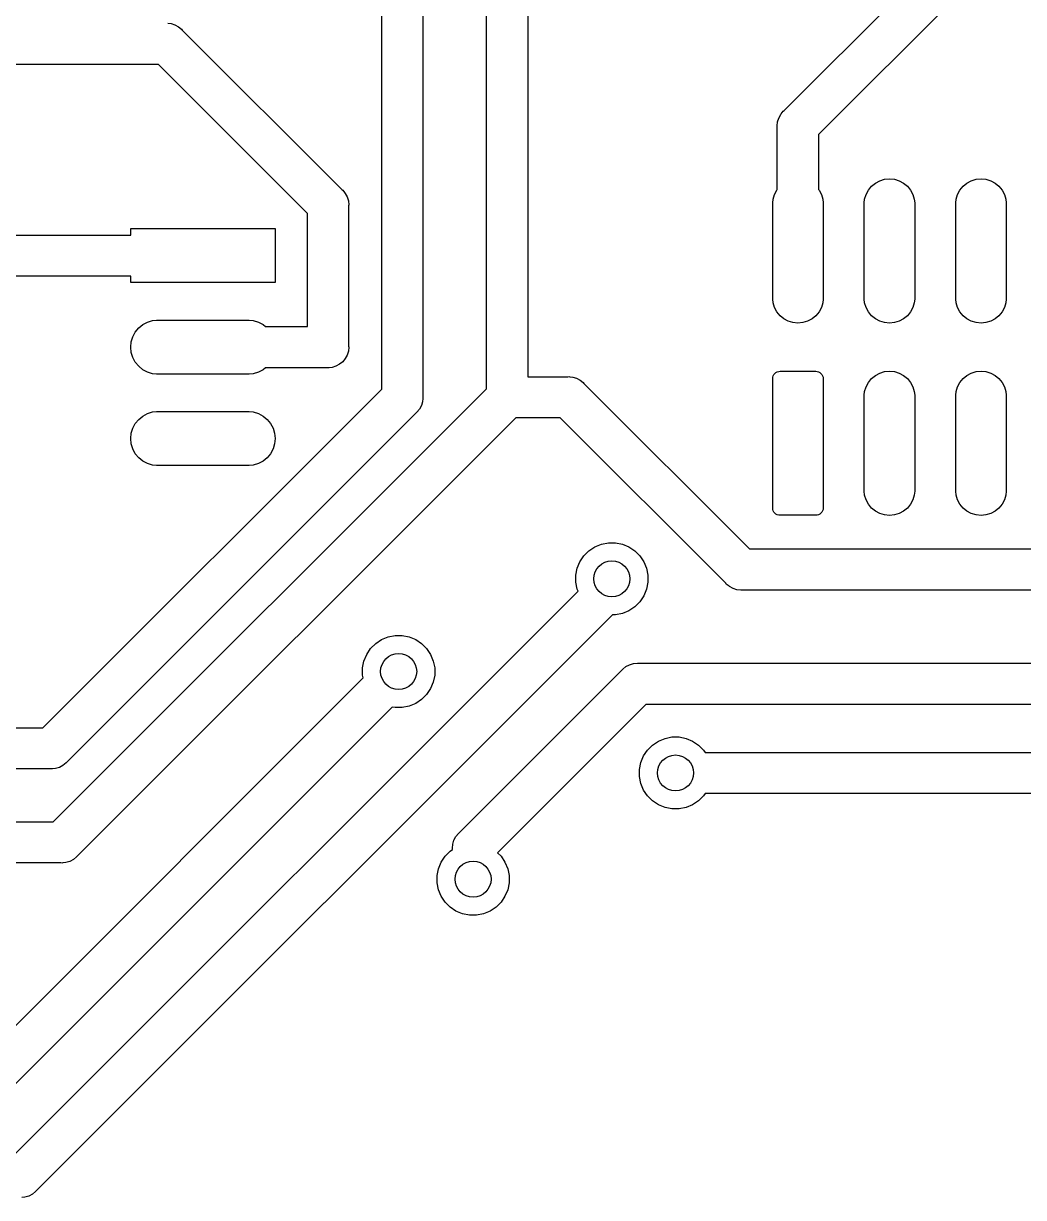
# Model space of a CAD drawing. Extents: x 0.31 to 6.77, y 0.22 to 4.01.
# Drawn here: x 4.029 to 5.121, y 0.22 to 1.504 of the extents above; entities that cross this region are included whole.
import ezdxf

# ---------------------------------------------------------------- set-up
doc = ezdxf.new("R2010")
doc.units = 0
doc.header["$MEASUREMENT"] = 0
doc.layers.add('BLACK', color=7, linetype='CONTINUOUS')

msp = doc.modelspace()

# ---------------------------------------------------------------- linework, layer by layer
at = {"layer": 'BLACK', "linetype": 'CONTINUOUS'}
for p, q in [((4.46526, 2.04391), (4.46526, 1.09586)), ((4.57989, 2.04303), (4.57989, 1.11765)), ((4.42026, 1.10408), (4.42026, 2.0357)), ((4.53489, 1.10447), (4.53489, 2.03481)), ((4.85987, 1.40849), (5.1403, 1.68892)), ((5.16631, 1.65129), (4.8975, 1.38248)), ((4.18683, 1.50396), (4.19014, 1.50363)), ((4.19014, 1.50363), (4.19438, 1.50234)), ((4.19438, 1.50234), (4.19829, 1.50026)), ((4.19829, 1.50026), (4.20172, 1.49744)), ((4.20172, 1.49744), (4.20242, 1.49658)), ((4.20242, 1.49658), (4.37681, 1.3222)), ((4.0638, 1.45896), (3.6557, 1.45896)), ((4.06491, 1.45885), (4.0638, 1.45896)), ((4.06601, 1.45896), (4.06491, 1.45885)), ((4.17641, 1.45896), (4.06601, 1.45896)), ((4.33918, 1.29619), (4.17641, 1.45896)), ((4.85283, 1.39621), (4.85411, 1.40045)), ((4.85411, 1.40045), (4.8562, 1.40436)), ((4.8562, 1.40436), (4.85675, 1.40502)), ((4.85675, 1.40502), (4.85901, 1.40778)), ((4.85901, 1.40778), (4.85987, 1.40849)), ((4.85239, 1.3918), (4.85283, 1.39621)), ((4.8525, 1.39069), (4.85239, 1.3918)), ((4.8525, 1.32232), (4.8525, 1.39069)), ((4.8975, 1.38248), (4.8975, 1.32232)), ((4.37681, 1.3222), (4.37766, 1.32149)), ((4.85197, 1.32168), (4.8525, 1.32232)), ((4.8975, 1.32232), (4.89803, 1.32168)), ((4.95197, 1.32168), (4.95542, 1.32588)), ((4.95542, 1.32588), (4.95961, 1.32932)), ((4.95961, 1.32932), (4.9644, 1.33188)), ((4.9644, 1.33188), (4.9696, 1.33346)), ((4.9696, 1.33346), (4.975, 1.33399)), ((4.975, 1.33399), (4.9804, 1.33346)), ((4.9804, 1.33346), (4.9856, 1.33188)), ((4.9856, 1.33188), (4.99039, 1.32932)), ((4.99039, 1.32932), (4.99458, 1.32588)), ((4.99458, 1.32588), (4.99803, 1.32168)), ((5.05197, 1.32168), (5.05542, 1.32588)), ((5.05542, 1.32588), (5.05961, 1.32932)), ((5.05961, 1.32932), (5.0644, 1.33188)), ((5.0644, 1.33188), (5.0696, 1.33346)), ((5.0696, 1.33346), (5.075, 1.33399)), ((5.075, 1.33399), (5.0804, 1.33346)), ((5.0804, 1.33346), (5.0856, 1.33188)), ((5.0856, 1.33188), (5.09039, 1.32932)), ((5.09039, 1.32932), (5.09458, 1.32588)), ((5.09458, 1.32588), (5.09803, 1.32168)), ((4.37766, 1.32149), (4.37959, 1.31915)), ((4.37959, 1.31915), (4.38048, 1.31807)), ((4.38048, 1.31807), (4.38257, 1.31416)), ((4.38257, 1.31416), (4.38385, 1.30992)), ((4.38385, 1.30992), (4.38429, 1.30551)), ((4.84744, 1.30765), (4.84784, 1.3117)), ((4.84784, 1.3117), (4.84942, 1.3169)), ((4.84942, 1.3169), (4.85197, 1.32168)), ((4.89803, 1.32168), (4.90058, 1.3169)), ((4.90058, 1.3169), (4.90216, 1.3117)), ((4.90216, 1.3117), (4.90256, 1.30765)), ((4.94744, 1.30765), (4.94784, 1.3117)), ((4.94784, 1.3117), (4.94942, 1.3169)), ((4.94942, 1.3169), (4.95197, 1.32168)), ((4.99803, 1.32168), (5.00058, 1.3169)), ((5.00058, 1.3169), (5.00216, 1.3117)), ((5.00216, 1.3117), (5.00256, 1.30765)), ((5.04744, 1.30765), (5.04784, 1.3117)), ((5.04784, 1.3117), (5.04942, 1.3169)), ((5.04942, 1.3169), (5.05197, 1.32168)), ((5.09803, 1.32168), (5.10058, 1.3169)), ((5.10058, 1.3169), (5.10216, 1.3117)), ((5.10216, 1.3117), (5.10256, 1.30765)), ((4.38429, 1.30551), (4.38418, 1.3044)), ((4.38418, 1.3044), (4.38418, 1.15111)), ((4.84744, 1.20258), (4.84744, 1.30765)), ((4.90256, 1.30765), (4.90256, 1.20258)), ((4.94744, 1.20258), (4.94744, 1.30765)), ((5.00256, 1.30765), (5.00256, 1.20258)), ((5.04744, 1.20258), (5.04744, 1.30765)), ((5.10256, 1.30765), (5.10256, 1.20258)), ((4.33918, 1.1725), (4.33918, 1.29619)), ((4.00486, 1.2725), (4.14626, 1.2725)), ((4.14626, 1.2725), (4.14626, 1.27953)), ((4.14626, 1.27953), (4.30374, 1.27953)), ((4.30374, 1.27953), (4.30374, 1.22047)), ((4.14626, 1.2275), (4.01307, 1.2275)), ((4.14626, 1.22047), (4.14626, 1.2275)), ((4.30374, 1.22047), (4.14626, 1.22047)), ((4.84784, 1.19853), (4.84744, 1.20258)), ((4.84942, 1.19334), (4.84784, 1.19853)), ((4.90216, 1.19853), (4.90058, 1.19334)), ((4.90256, 1.20258), (4.90216, 1.19853)), ((4.94784, 1.19853), (4.94744, 1.20258)), ((4.94942, 1.19334), (4.94784, 1.19853)), ((5.00216, 1.19853), (5.00058, 1.19334)), ((5.00256, 1.20258), (5.00216, 1.19853)), ((5.04784, 1.19853), (5.04744, 1.20258)), ((5.04942, 1.19334), (5.04784, 1.19853)), ((5.10216, 1.19853), (5.10058, 1.19334)), ((5.10256, 1.20258), (5.10216, 1.19853)), ((4.85197, 1.18855), (4.84942, 1.19334)), ((4.85542, 1.18436), (4.85197, 1.18855)), ((4.85961, 1.18091), (4.85542, 1.18436)), ((4.8644, 1.17835), (4.85961, 1.18091)), ((4.89039, 1.18091), (4.8856, 1.17835)), ((4.89458, 1.18436), (4.89039, 1.18091)), ((4.89803, 1.18855), (4.89458, 1.18436)), ((4.90058, 1.19334), (4.89803, 1.18855)), ((4.95197, 1.18855), (4.94942, 1.19334)), ((4.95542, 1.18436), (4.95197, 1.18855)), ((4.95961, 1.18091), (4.95542, 1.18436)), ((4.9644, 1.17835), (4.95961, 1.18091)), ((4.99039, 1.18091), (4.9856, 1.17835)), ((4.99458, 1.18436), (4.99039, 1.18091)), ((4.99803, 1.18855), (4.99458, 1.18436)), ((5.00058, 1.19334), (4.99803, 1.18855)), ((5.05197, 1.18855), (5.04942, 1.19334)), ((5.05542, 1.18436), (5.05197, 1.18855)), ((5.05961, 1.18091), (5.05542, 1.18436)), ((5.0644, 1.17835), (5.05961, 1.18091)), ((5.09039, 1.18091), (5.0856, 1.17835)), ((5.09458, 1.18436), (5.09039, 1.18091)), ((5.09803, 1.18855), (5.09458, 1.18436)), ((5.10058, 1.19334), (5.09803, 1.18855)), ((4.15112, 1.16648), (4.15481, 1.17098)), ((4.15481, 1.17098), (4.1593, 1.17467)), ((4.1593, 1.17467), (4.16443, 1.17741)), ((4.16443, 1.17741), (4.17, 1.1791)), ((4.17, 1.1791), (4.17434, 1.17953)), ((4.17434, 1.17953), (4.27566, 1.17953)), ((4.27566, 1.17953), (4.28, 1.1791)), ((4.28, 1.1791), (4.28557, 1.17741)), ((4.28557, 1.17741), (4.2907, 1.17467)), ((4.2907, 1.17467), (4.29334, 1.1725)), ((4.29334, 1.1725), (4.33918, 1.1725)), ((4.8696, 1.17678), (4.8644, 1.17835)), ((4.875, 1.17624), (4.8696, 1.17678)), ((4.8804, 1.17678), (4.875, 1.17624)), ((4.8856, 1.17835), (4.8804, 1.17678)), ((4.9696, 1.17678), (4.9644, 1.17835)), ((4.975, 1.17624), (4.9696, 1.17678)), ((4.9804, 1.17678), (4.975, 1.17624)), ((4.9856, 1.17835), (4.9804, 1.17678)), ((5.0696, 1.17678), (5.0644, 1.17835)), ((5.075, 1.17624), (5.0696, 1.17678)), ((5.0804, 1.17678), (5.075, 1.17624)), ((5.0856, 1.17835), (5.0804, 1.17678)), ((4.14612, 1.15), (4.14669, 1.15579)), ((4.14669, 1.15579), (4.14838, 1.16135)), ((4.14838, 1.16135), (4.15112, 1.16648)), ((4.14669, 1.14421), (4.14612, 1.15)), ((4.14838, 1.13865), (4.14669, 1.14421)), ((4.38385, 1.14559), (4.38257, 1.14135)), ((4.38429, 1.15), (4.38385, 1.14559)), ((4.38418, 1.15111), (4.38429, 1.15)), ((4.15112, 1.13352), (4.14838, 1.13865)), ((4.15481, 1.12902), (4.15112, 1.13352)), ((4.37424, 1.1312), (4.37033, 1.12911)), ((4.37766, 1.13401), (4.37424, 1.1312)), ((4.38048, 1.13744), (4.37766, 1.13401)), ((4.38257, 1.14135), (4.38048, 1.13744)), ((4.1593, 1.12533), (4.15481, 1.12902)), ((4.16443, 1.12259), (4.1593, 1.12533)), ((4.17, 1.1209), (4.16443, 1.12259)), ((4.17434, 1.12047), (4.17, 1.1209)), ((4.27566, 1.12047), (4.17434, 1.12047)), ((4.28, 1.1209), (4.27566, 1.12047)), ((4.28557, 1.12259), (4.28, 1.1209)), ((4.2907, 1.12533), (4.28557, 1.12259)), ((4.29334, 1.1275), (4.2907, 1.12533)), ((4.36057, 1.1275), (4.29334, 1.1275)), ((4.36168, 1.12739), (4.36057, 1.1275)), ((4.36278, 1.1275), (4.36168, 1.12739)), ((4.36609, 1.12783), (4.36278, 1.1275)), ((4.37033, 1.12911), (4.36609, 1.12783)), ((4.57989, 1.11765), (4.62347, 1.11765)), ((4.62347, 1.11765), (4.62457, 1.11776)), ((4.62457, 1.11776), (4.62568, 1.11765)), ((4.62568, 1.11765), (4.62899, 1.11732)), ((4.62899, 1.11732), (4.63323, 1.11604)), ((4.84744, 1.11552), (4.8476, 1.1171)), ((4.8476, 1.1171), (4.84806, 1.11862)), ((4.84806, 1.11862), (4.84881, 1.12002)), ((4.84881, 1.12002), (4.84981, 1.12125)), ((4.84981, 1.12125), (4.85104, 1.12226)), ((4.85104, 1.12226), (4.85244, 1.12301)), ((4.85244, 1.12301), (4.85396, 1.12347)), ((4.85396, 1.12347), (4.85554, 1.12362)), ((4.85554, 1.12362), (4.89446, 1.12362)), ((4.89446, 1.12362), (4.89604, 1.12347)), ((4.89604, 1.12347), (4.89756, 1.12301)), ((4.89756, 1.12301), (4.89896, 1.12226)), ((4.89896, 1.12226), (4.90019, 1.12125)), ((4.90019, 1.12125), (4.90119, 1.12002)), ((4.90119, 1.12002), (4.90194, 1.11862)), ((4.90194, 1.11862), (4.9024, 1.1171)), ((4.9024, 1.1171), (4.90256, 1.11552)), ((4.95542, 1.11564), (4.95961, 1.11909)), ((4.95961, 1.11909), (4.9644, 1.12165)), ((4.9644, 1.12165), (4.9696, 1.12322)), ((4.9696, 1.12322), (4.975, 1.12376)), ((4.975, 1.12376), (4.9804, 1.12322)), ((4.9804, 1.12322), (4.9856, 1.12165)), ((4.9856, 1.12165), (4.99039, 1.11909)), ((4.99039, 1.11909), (4.99458, 1.11564)), ((5.05542, 1.11564), (5.05961, 1.11909)), ((5.05961, 1.11909), (5.0644, 1.12165)), ((5.0644, 1.12165), (5.0696, 1.12322)), ((5.0696, 1.12322), (5.075, 1.12376)), ((5.075, 1.12376), (5.0804, 1.12322)), ((5.0804, 1.12322), (5.0856, 1.12165)), ((5.0856, 1.12165), (5.09039, 1.11909)), ((5.09039, 1.11909), (5.09458, 1.11564)), ((4.05016, 0.73398), (4.42026, 1.10408)), ((4.06156, 0.631142), (4.53489, 1.10447)), ((4.63323, 1.11604), (4.63714, 1.11395)), ((4.63714, 1.11395), (4.64056, 1.11114)), ((4.64056, 1.11114), (4.64127, 1.11028)), ((4.64127, 1.11028), (4.82209, 0.929453)), ((4.84744, 0.974244), (4.84744, 1.11552)), ((4.90256, 1.11552), (4.90256, 0.974244)), ((4.94784, 1.10147), (4.94942, 1.10666)), ((4.94942, 1.10666), (4.95197, 1.11145)), ((4.95197, 1.11145), (4.95542, 1.11564)), ((4.99458, 1.11564), (4.99803, 1.11145)), ((4.99803, 1.11145), (5.00058, 1.10666)), ((5.00058, 1.10666), (5.00216, 1.10147)), ((5.04784, 1.10147), (5.04942, 1.10666)), ((5.04942, 1.10666), (5.05197, 1.11145)), ((5.05197, 1.11145), (5.05542, 1.11564)), ((5.09458, 1.11564), (5.09803, 1.11145)), ((5.09803, 1.11145), (5.10058, 1.10666)), ((5.10058, 1.10666), (5.10216, 1.10147)), ((4.46526, 1.09365), (4.46493, 1.09035)), ((4.46526, 1.09586), (4.46536, 1.09476)), ((4.46536, 1.09476), (4.46526, 1.09365)), ((4.46526, 1.09365), (4.46526, 1.09365)), ((4.94744, 1.09742), (4.94784, 1.10147)), ((4.94744, 0.992347), (4.94744, 1.09742)), ((5.00216, 1.10147), (5.00256, 1.09742)), ((5.00256, 1.09742), (5.00256, 0.992347)), ((5.04744, 1.09742), (5.04784, 1.10147)), ((5.04744, 0.992347), (5.04744, 1.09742)), ((5.10216, 1.10147), (5.10256, 1.09742)), ((5.10256, 1.09742), (5.10256, 0.992347)), ((4.16443, 1.07741), (4.17, 1.0791)), ((4.17, 1.0791), (4.17434, 1.07953)), ((4.17434, 1.07953), (4.27566, 1.07953)), ((4.27566, 1.07953), (4.28, 1.0791)), ((4.28, 1.0791), (4.28557, 1.07741)), ((4.45874, 1.07877), (4.45788, 1.07807)), ((4.46155, 1.0822), (4.45874, 1.07877)), ((4.46364, 1.08611), (4.46155, 1.0822)), ((4.46493, 1.09035), (4.46364, 1.08611)), ((4.45788, 1.07807), (4.07617, 0.696352)), ((4.56671, 1.07265), (4.08757, 0.593514)), ((4.14838, 1.06135), (4.15112, 1.06648)), ((4.15112, 1.06648), (4.15481, 1.07098)), ((4.15481, 1.07098), (4.1593, 1.07467)), ((4.1593, 1.07467), (4.16443, 1.07741)), ((4.28557, 1.07741), (4.2907, 1.07467)), ((4.2907, 1.07467), (4.29519, 1.07098)), ((4.29519, 1.07098), (4.29888, 1.06648)), ((4.29888, 1.06648), (4.30162, 1.06135)), ((4.61526, 1.07265), (4.56671, 1.07265)), ((4.79608, 0.891825), (4.61526, 1.07265)), ((4.14612, 1.05), (4.14669, 1.05579)), ((4.14669, 1.05579), (4.14838, 1.06135)), ((4.30162, 1.06135), (4.30331, 1.05579)), ((4.30331, 1.05579), (4.30388, 1.05)), ((4.14669, 1.04421), (4.14612, 1.05)), ((4.14838, 1.03865), (4.14669, 1.04421)), ((4.30331, 1.04421), (4.30162, 1.03865)), ((4.30388, 1.05), (4.30331, 1.04421)), ((4.15112, 1.03352), (4.14838, 1.03865)), ((4.15481, 1.02902), (4.15112, 1.03352)), ((4.1593, 1.02533), (4.15481, 1.02902)), ((4.29519, 1.02902), (4.2907, 1.02533)), ((4.29888, 1.03352), (4.29519, 1.02902)), ((4.30162, 1.03865), (4.29888, 1.03352)), ((4.16443, 1.02259), (4.1593, 1.02533)), ((4.17, 1.0209), (4.16443, 1.02259)), ((4.17434, 1.02047), (4.17, 1.0209)), ((4.27566, 1.02047), (4.17434, 1.02047)), ((4.28, 1.0209), (4.27566, 1.02047)), ((4.28557, 1.02259), (4.28, 1.0209)), ((4.2907, 1.02533), (4.28557, 1.02259)), ((4.94784, 0.988298), (4.94744, 0.992347)), ((4.94942, 0.983103), (4.94784, 0.988298)), ((5.00216, 0.988298), (5.00058, 0.983103)), ((5.00256, 0.992347), (5.00216, 0.988298)), ((5.04784, 0.988298), (5.04744, 0.992347)), ((5.04942, 0.983103), (5.04784, 0.988298)), ((5.10216, 0.988298), (5.10058, 0.983103)), ((5.10256, 0.992347), (5.10216, 0.988298)), ((4.95197, 0.978316), (4.94942, 0.983103)), ((4.95542, 0.974119), (4.95197, 0.978316)), ((4.99803, 0.978316), (4.99458, 0.974119)), ((5.00058, 0.983103), (4.99803, 0.978316)), ((5.05197, 0.978316), (5.04942, 0.983103)), ((5.05542, 0.974119), (5.05197, 0.978316)), ((5.09803, 0.978316), (5.09458, 0.974119)), ((5.10058, 0.983103), (5.09803, 0.978316)), ((4.8476, 0.972663), (4.84744, 0.974244)), ((4.84806, 0.971143), (4.8476, 0.972663)), ((4.84881, 0.969743), (4.84806, 0.971143)), ((4.84981, 0.968515), (4.84881, 0.969743)), ((4.85104, 0.967507), (4.84981, 0.968515)), ((4.85244, 0.966759), (4.85104, 0.967507)), ((4.85396, 0.966297), (4.85244, 0.966759)), ((4.85554, 0.966142), (4.85396, 0.966297)), ((4.89446, 0.966142), (4.85554, 0.966142)), ((4.89604, 0.966297), (4.89446, 0.966142)), ((4.89756, 0.966759), (4.89604, 0.966297)), ((4.89896, 0.967507), (4.89756, 0.966759)), ((4.90019, 0.968515), (4.89896, 0.967507)), ((4.90119, 0.969743), (4.90019, 0.968515)), ((4.90194, 0.971143), (4.90119, 0.969743)), ((4.9024, 0.972663), (4.90194, 0.971143)), ((4.90256, 0.974244), (4.9024, 0.972663)), ((4.95961, 0.970675), (4.95542, 0.974119)), ((4.9644, 0.968116), (4.95961, 0.970675)), ((4.9696, 0.96654), (4.9644, 0.968116)), ((4.975, 0.966008), (4.9696, 0.96654)), ((4.9804, 0.96654), (4.975, 0.966008)), ((4.9856, 0.968116), (4.9804, 0.96654)), ((4.99039, 0.970675), (4.9856, 0.968116)), ((4.99458, 0.974119), (4.99039, 0.970675)), ((5.05961, 0.970675), (5.05542, 0.974119)), ((5.0644, 0.968116), (5.05961, 0.970675)), ((5.0696, 0.96654), (5.0644, 0.968116)), ((5.075, 0.966008), (5.0696, 0.96654)), ((5.0804, 0.96654), (5.075, 0.966008)), ((5.0856, 0.968116), (5.0804, 0.96654)), ((5.09039, 0.970675), (5.0856, 0.968116)), ((5.09458, 0.974119), (5.09039, 0.970675)), ((4.6412, 0.921876), (4.64668, 0.92736)), ((4.64668, 0.92736), (4.65313, 0.931669)), ((4.65313, 0.931669), (4.6603, 0.934637)), ((4.6603, 0.934637), (4.6679, 0.93615)), ((4.6679, 0.93615), (4.67566, 0.93615)), ((4.67566, 0.93615), (4.68326, 0.934637)), ((4.68326, 0.934637), (4.69043, 0.931669)), ((4.69043, 0.931669), (4.69688, 0.92736)), ((4.69688, 0.92736), (4.70236, 0.921876)), ((4.82209, 0.929453), (5.2525, 0.929453)), ((4.63392, 0.908263), (4.63689, 0.915428)), ((4.63689, 0.915428), (4.6412, 0.921876)), ((4.70236, 0.921876), (4.70667, 0.915428)), ((4.70667, 0.915428), (4.70964, 0.908263)), ((4.63241, 0.900657), (4.63392, 0.908263)), ((4.63241, 0.892902), (4.63241, 0.900657)), ((4.70964, 0.908263), (4.71115, 0.900657)), ((4.71115, 0.900657), (4.71115, 0.892902)), ((4.63392, 0.885296), (4.63241, 0.892902)), ((4.71115, 0.892902), (4.70964, 0.885296)), ((4.79678, 0.890966), (4.79608, 0.891825)), ((4.79977, 0.88852), (4.79678, 0.890966)), ((4.80021, 0.888154), (4.79977, 0.88852)), ((4.80412, 0.886065), (4.80021, 0.888154)), ((4.80836, 0.884778), (4.80412, 0.886065)), ((4.01679, 0.26535), (4.63475, 0.883306)), ((4.63475, 0.883306), (4.63392, 0.885296)), ((4.70667, 0.878131), (4.70236, 0.871683)), ((4.70964, 0.885296), (4.70667, 0.878131)), ((4.81277, 0.884344), (4.80836, 0.884778)), ((4.81388, 0.884453), (4.81277, 0.884344)), ((5.27264, 0.884453), (4.81388, 0.884453)), ((4.69043, 0.86189), (4.68326, 0.858922)), ((4.69688, 0.866199), (4.69043, 0.86189)), ((4.70236, 0.871683), (4.69688, 0.866199)), ((4.67249, 0.857409), (4.0428, 0.227722)), ((4.67566, 0.857409), (4.67249, 0.857409)), ((4.68326, 0.858922), (4.67566, 0.857409)), ((4.42733, 0.833196), (4.43493, 0.834709)), ((4.43493, 0.834709), (4.44269, 0.834709)), ((4.44269, 0.834709), (4.45029, 0.833196)), ((4.40823, 0.820436), (4.41371, 0.825919)), ((4.41371, 0.825919), (4.42016, 0.830228)), ((4.42016, 0.830228), (4.42733, 0.833196)), ((4.45029, 0.833196), (4.45746, 0.830228)), ((4.45746, 0.830228), (4.46391, 0.825919)), ((4.46391, 0.825919), (4.46939, 0.820436)), ((4.40095, 0.806822), (4.40392, 0.813987)), ((4.40392, 0.813987), (4.40823, 0.820436)), ((4.46939, 0.820436), (4.4737, 0.813987)), ((4.4737, 0.813987), (4.47667, 0.806822)), ((4.39944, 0.799216), (4.40095, 0.806822)), ((4.39944, 0.791461), (4.39944, 0.799216)), ((4.47667, 0.806822), (4.47818, 0.799216)), ((4.47818, 0.799216), (4.47818, 0.791461)), ((4.50496, 0.61905), (4.68295, 0.797042)), ((4.68295, 0.797042), (4.68366, 0.7979)), ((4.68366, 0.7979), (4.68708, 0.800712)), ((4.68708, 0.800712), (4.69099, 0.802801)), ((4.69099, 0.802801), (4.69523, 0.804088)), ((4.69523, 0.804088), (4.69965, 0.804522)), ((4.69965, 0.804522), (4.70075, 0.804413)), ((4.70075, 0.804413), (5.33939, 0.804413)), ((3.95968, 0.348028), (4.40005, 0.788398)), ((4.40005, 0.788398), (4.39944, 0.791461)), ((4.47667, 0.783855), (4.4737, 0.77669)), ((4.47818, 0.791461), (4.47667, 0.783855)), ((4.46939, 0.770242), (4.46391, 0.764758)), ((4.4737, 0.77669), (4.46939, 0.770242)), ((4.45029, 0.757481), (4.44269, 0.755969)), ((4.45746, 0.760449), (4.45029, 0.757481)), ((4.46391, 0.764758), (4.45746, 0.760449)), ((4.70897, 0.759413), (4.54683, 0.597279)), ((5.3476, 0.759413), (4.70897, 0.759413)), ((4.43187, 0.756578), (3.98569, 0.3104)), ((4.43493, 0.755969), (4.43187, 0.756578)), ((4.44269, 0.755969), (4.43493, 0.755969)), ((3.37838, 0.73398), (4.05016, 0.73398)), ((4.71617, 0.715037), (4.72262, 0.719346)), ((4.72262, 0.719346), (4.72979, 0.722314)), ((4.72979, 0.722314), (4.73739, 0.723827)), ((4.73739, 0.723827), (4.74515, 0.723827)), ((4.74515, 0.723827), (4.75276, 0.722314)), ((4.75276, 0.722314), (4.75992, 0.719346)), ((4.75992, 0.719346), (4.76637, 0.715037)), ((4.70638, 0.703105), (4.71069, 0.709554)), ((4.71069, 0.709554), (4.71617, 0.715037)), ((4.76637, 0.715037), (4.77185, 0.709554)), ((4.77185, 0.709554), (4.77359, 0.706957)), ((4.77359, 0.706957), (5.46061, 0.706957)), ((4.07546, 0.695493), (4.07204, 0.692682)), ((4.07617, 0.696352), (4.07546, 0.695493)), ((4.7019, 0.688334), (4.70341, 0.695941)), ((4.70341, 0.695941), (4.70638, 0.703105)), ((4.05837, 0.68898), (3.36895, 0.68898)), ((4.05948, 0.688871), (4.05837, 0.68898)), ((4.06058, 0.68898), (4.05948, 0.688871)), ((4.06389, 0.689306), (4.06058, 0.68898)), ((4.06813, 0.690592), (4.06389, 0.689306)), ((4.07204, 0.692682), (4.06813, 0.690592)), ((4.7019, 0.680579), (4.7019, 0.688334)), ((4.70341, 0.672973), (4.7019, 0.680579)), ((4.70638, 0.665808), (4.70341, 0.672973)), ((4.71069, 0.65936), (4.70638, 0.665808)), ((4.71617, 0.653876), (4.71069, 0.65936)), ((4.77185, 0.65936), (4.76637, 0.653876)), ((4.77359, 0.661957), (4.77185, 0.65936)), ((5.46883, 0.661957), (4.77359, 0.661957)), ((4.72262, 0.649567), (4.71617, 0.653876)), ((4.72979, 0.6466), (4.72262, 0.649567)), ((4.73739, 0.645087), (4.72979, 0.6466)), ((4.74515, 0.645087), (4.73739, 0.645087)), ((4.75276, 0.6466), (4.74515, 0.645087)), ((4.75992, 0.649567), (4.75276, 0.6466)), ((4.76637, 0.653876), (4.75992, 0.649567)), ((3.35985, 0.631142), (4.06156, 0.631142)), ((4.50129, 0.614919), (4.5041, 0.618345)), ((4.5041, 0.618345), (4.50496, 0.61905)), ((4.49748, 0.602358), (4.49792, 0.606769)), ((4.49792, 0.606769), (4.4992, 0.61101)), ((4.4992, 0.61101), (4.50129, 0.614919)), ((4.50129, 0.614919), (4.50129, 0.614919)), ((4.08687, 0.592655), (4.08344, 0.589843)), ((4.08757, 0.593514), (4.08687, 0.592655)), ((4.4852, 0.586991), (4.48951, 0.593439)), ((4.48951, 0.593439), (4.49499, 0.598923)), ((4.49499, 0.598923), (4.49759, 0.600659)), ((4.49759, 0.601253), (4.49748, 0.602358)), ((4.49759, 0.600659), (4.49759, 0.601253)), ((4.54683, 0.597279), (4.55067, 0.593439)), ((4.55067, 0.593439), (4.55498, 0.586991)), ((4.06978, 0.586142), (3.39811, 0.586142)), ((4.07088, 0.586033), (4.06978, 0.586142)), ((4.07199, 0.586142), (4.07088, 0.586033)), ((4.07529, 0.586467), (4.07199, 0.586142)), ((4.07953, 0.587754), (4.07529, 0.586467)), ((4.08344, 0.589843), (4.07953, 0.587754)), ((4.48072, 0.57222), (4.48223, 0.579826)), ((4.48223, 0.579826), (4.4852, 0.586991)), ((4.55498, 0.586991), (4.55795, 0.579826)), ((4.55795, 0.579826), (4.55946, 0.57222)), ((4.48072, 0.564465), (4.48072, 0.57222)), ((4.55946, 0.57222), (4.55946, 0.564465)), ((4.48223, 0.556859), (4.48072, 0.564465)), ((4.4852, 0.549694), (4.48223, 0.556859)), ((4.55795, 0.556859), (4.55498, 0.549694)), ((4.55946, 0.564465), (4.55795, 0.556859)), ((4.48951, 0.543246), (4.4852, 0.549694)), ((4.49499, 0.537762), (4.48951, 0.543246)), ((4.55067, 0.543246), (4.54519, 0.537762)), ((4.55498, 0.549694), (4.55067, 0.543246)), ((4.50144, 0.533453), (4.49499, 0.537762)), ((4.50861, 0.530485), (4.50144, 0.533453)), ((4.51621, 0.528972), (4.50861, 0.530485)), ((4.52397, 0.528972), (4.51621, 0.528972)), ((4.53157, 0.530485), (4.52397, 0.528972)), ((4.53874, 0.533453), (4.53157, 0.530485)), ((4.54519, 0.537762), (4.53874, 0.533453)), ((4.03052, 0.220676), (4.02722, 0.22035)), ((4.03476, 0.221963), (4.03052, 0.220676)), ((4.03867, 0.224052), (4.03476, 0.221963)), ((4.0421, 0.226864), (4.03867, 0.224052)), ((4.0428, 0.227722), (4.0421, 0.226864))]:
    msp.add_line(p, q, dxfattribs=at)
at = {"layer": 'BLACK'}
for centre in [(4.67178, 0.89678), (4.43881, 0.795339), (4.74127, 0.684457), (4.52009, 0.568343)]:
    msp.add_circle(centre, 0.019685, dxfattribs=at)

doc.saveas('drawing.dxf')
